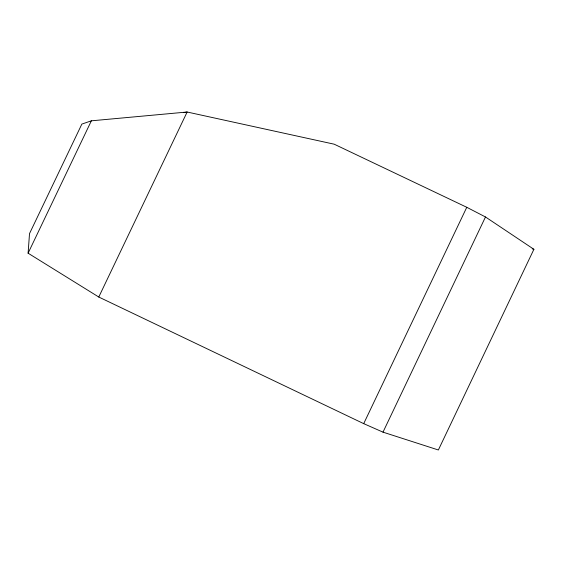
<?xml version="1.0" encoding="UTF-8"?>
<svg xmlns="http://www.w3.org/2000/svg" width="562" height="562" viewBox="0 0 562 562"><rect width="100%" height="100%" fill="white"/><g stroke="black" fill="none" stroke-linecap="round" stroke-linejoin="round"><path stroke-width="0.84" d="M28.1 253.195L29.512 233.616L81.855 124.09L91.367 120.816L187.139 112.014L334.186 144.188L466.776 207.294L485.484 216.967L533.9 249.31L438.367 449.986L382.996 432.15L363.705 423.643L98.779 297.031L28.1 253.195L91.367 120.816M363.705 423.643L466.776 207.294M382.996 432.15L485.484 216.967M98.779 297.031L187.139 112.014L183.746 112.639M532.207 248.84L533.9 249.31"/></g></svg>
